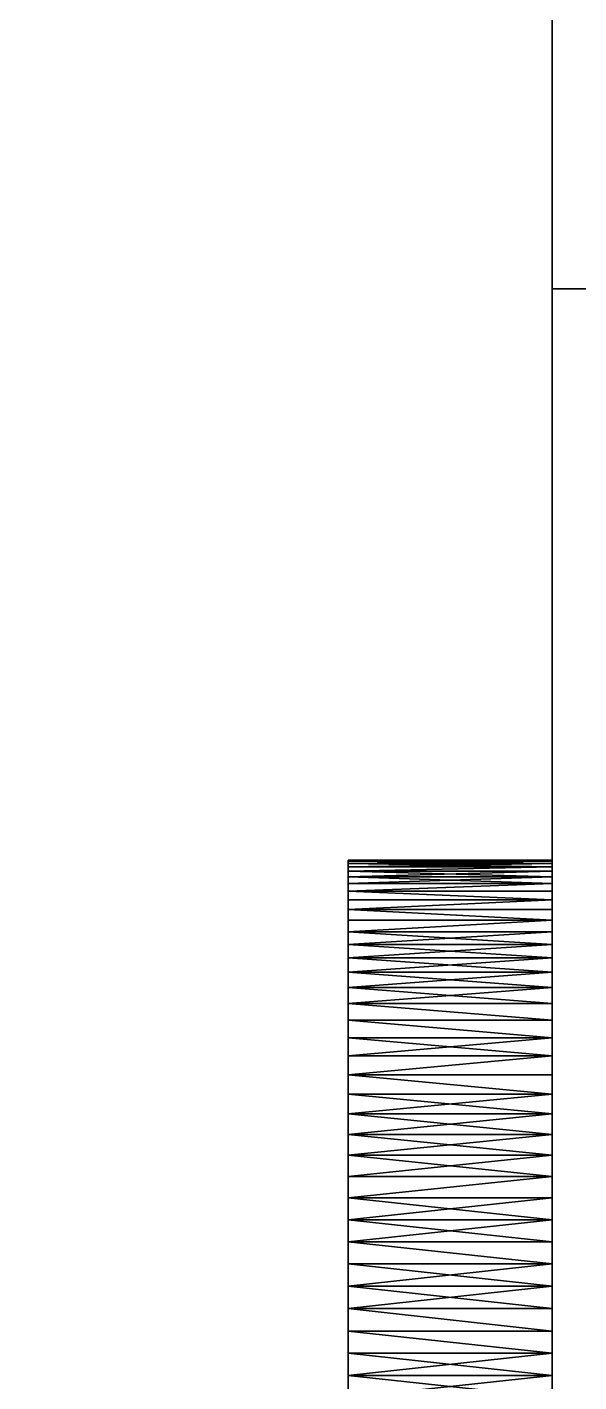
# Model space of a CAD drawing. Header units: millimetres. Extents: x 0 to 520, y -2 to 382.
# Drawn here: x 6.92 to 9.63, y 315.64 to 322.28 of the extents above; entities that cross this region are included whole.
import ezdxf

# ---------------------------------------------------------------- set-up
doc = ezdxf.new("R2010")
doc.units = ezdxf.units.MM

msp = doc.modelspace()

# ---------------------------------------------------------------- linework, layer by layer
at = {"layer": 'BRASS', "color": 52}
for points in [[(0, 380, 98), (10, 10, 98), (10, 370, 98)], [(0, 380, 98), (0, 0, 98), (10, 10, 98)], [(20.5, 20.5, 90), (0, 380, 90), (20.5, 359.5, 90)], [(0, 0, 90), (0, 380, 90), (20.5, 20.5, 90)]]:
    msp.add_3dface(points, dxfattribs=at)
at = {"layer": 'TEAK', "color": 34}
for points in [[(0, 0), (0, 380), (20, 20)], [(20, 20), (0, 380), (20, 360)], [(0, 380, 90), (0, 0, 90), (9.5, 20, 90)], [(0, 380, 90), (9.5, 20, 90), (9.5, 360, 90)], [(9.5, 360, 86), (9.5, 321, 86), (14, 321, 86)], [(20, 360, 86), (9.5, 360, 86), (14, 321, 86)], [(9.5, 321, 86), (9.5, 360, 86), (9.5, 360, 90)], [(9.5, 360, 90), (9.5, 20, 90), (9.5, 81, 86)], [(9.5, 360, 90), (9.5, 81, 86), (9.5, 179, 86)], [(9.5, 360, 90), (9.5, 179, 86), (9.5, 201, 86)], [(9.5, 360, 90), (9.5, 201, 86), (9.5, 299, 86)], [(9.5, 360, 90), (9.5, 299, 86), (9.5, 321, 86)], [(14, 321, 68.5), (14, 321, 86), (9.5, 321, 68.5)], [(9.5, 321, 68.5), (14, 321, 86), (9.5, 321, 86)], [(14, 321, 68.5), (9.5, 321, 68.5), (9.5, 299, 68.5)], [(14, 321, 68.5), (9.5, 299, 68.5), (14, 299, 68.5)], [(9.5, 317.4964, 70.3873), (9.5, 321, 68.5), (9.5, 317.5749, 70.4639)], [(9.5, 317.6495, 70.5443), (9.5, 317.5749, 70.4639), (9.5, 321, 68.5)], [(9.5, 317.4141, 70.3147), (9.5, 321, 68.5), (9.5, 317.4964, 70.3873)], [(9.5, 317.72, 70.6283), (9.5, 317.6495, 70.5443), (9.5, 321, 68.5)], [(9.5, 317.3284, 70.2463), (9.5, 321, 68.5), (9.5, 317.4141, 70.3147)], [(9.5, 317.7863, 70.7158), (9.5, 317.72, 70.6283), (9.5, 321, 68.5)], [(9.5, 317.2393, 70.1823), (9.5, 321, 68.5), (9.5, 317.3284, 70.2463)], [(9.5, 317.8481, 70.8064), (9.5, 317.7863, 70.7158), (9.5, 321, 68.5)], [(9.5, 317.1472, 70.1228), (9.5, 321, 68.5), (9.5, 317.2393, 70.1823)], [(9.5, 317.9053, 70.9), (9.5, 317.8481, 70.8064), (9.5, 321, 68.5)], [(9.5, 317.0522, 70.0679), (9.5, 321, 68.5), (9.5, 317.1472, 70.1228)], [(9.5, 317.9577, 70.9963), (9.5, 317.9053, 70.9), (9.5, 321, 68.5)], [(9.5, 316.9545, 70.0179), (9.5, 321, 68.5), (9.5, 317.0522, 70.0679)], [(9.5, 318.0053, 71.0952), (9.5, 317.9577, 70.9963), (9.5, 321, 68.5)], [(9.5, 316.8546, 69.9728), (9.5, 321, 68.5), (9.5, 316.9545, 70.0179)], [(9.5, 318.0479, 71.1962), (9.5, 318.0053, 71.0952), (9.5, 321, 68.5)], [(9.5, 316.7524, 69.9327), (9.5, 321, 68.5), (9.5, 316.8546, 69.9728)], [(9.5, 318.0854, 71.2993), (9.5, 318.0479, 71.1962), (9.5, 321, 68.5)], [(9.5, 316.6485, 69.8977), (9.5, 321, 68.5), (9.5, 316.7524, 69.9327)], [(9.5, 318.1178, 71.4042), (9.5, 318.0854, 71.2993), (9.5, 321, 68.5)], [(9.5, 316.5429, 69.868), (9.5, 321, 68.5), (9.5, 316.6485, 69.8977)], [(9.5, 318.1448, 71.5105), (9.5, 318.1178, 71.4042), (9.5, 321, 68.5)], [(9.5, 316.4359, 69.8436), (9.5, 321, 68.5), (9.5, 316.5429, 69.868)], [(9.5, 318.1666, 71.618), (9.5, 318.1448, 71.5105), (9.5, 321, 68.5)], [(9.5, 316.3279, 69.8246), (9.5, 321, 68.5), (9.5, 316.4359, 69.8436)], [(9.5, 318.1829, 71.7264), (9.5, 318.1666, 71.618), (9.5, 321, 68.5)], [(9.5, 316.219, 69.8109), (9.5, 321, 68.5), (9.5, 316.3279, 69.8246)], [(9.5, 318.1938, 71.8356), (9.5, 318.1829, 71.7264), (9.5, 321, 68.5)], [(9.5, 316.1097, 69.8027), (9.5, 321, 68.5), (9.5, 316.219, 69.8109)], [(9.5, 318.1993, 71.9452), (9.5, 318.1938, 71.8356), (9.5, 321, 68.5)], [(9.5, 316, 69.8), (9.5, 321, 68.5), (9.5, 316.1097, 69.8027)], [(9.5, 318.1993, 72.0548), (9.5, 318.1993, 71.9452), (9.5, 321, 68.5)], [(9.5, 315.8903, 69.8027), (9.5, 321, 68.5), (9.5, 316, 69.8)], [(9.5, 318.1938, 72.1644), (9.5, 318.1993, 72.0548), (9.5, 321, 68.5)], [(9.5, 315.781, 69.8109), (9.5, 321, 68.5), (9.5, 315.8903, 69.8027)], [(9.5, 318.1829, 72.2736), (9.5, 318.1938, 72.1644), (9.5, 321, 68.5)], [(9.5, 315.6721, 69.8246), (9.5, 321, 68.5), (9.5, 315.781, 69.8109)], [(9.5, 318.1666, 72.382), (9.5, 318.1829, 72.2736), (9.5, 321, 68.5)], [(9.5, 318.1448, 72.4895), (9.5, 318.1666, 72.382), (9.5, 321, 68.5)], [(9.5, 318.1178, 72.5958), (9.5, 318.1448, 72.4895), (9.5, 321, 68.5)], [(9.5, 318.0854, 72.7007), (9.5, 318.1178, 72.5958), (9.5, 321, 68.5)], [(9.5, 318.0479, 72.8038), (9.5, 318.0854, 72.7007), (9.5, 321, 68.5)], [(9.5, 321, 86), (9.5, 315.8903, 74.1973), (9.5, 316, 74.2)], [(9.5, 321, 86), (9.5, 318.0053, 72.9048), (9.5, 318.0479, 72.8038)], [(9.5, 321, 86), (9.5, 315.781, 74.1891), (9.5, 315.8903, 74.1973)], [(9.5, 321, 86), (9.5, 318.0479, 72.8038), (9.5, 321, 68.5)], [(9.5, 321, 86), (9.5, 317.9577, 73.0037), (9.5, 318.0053, 72.9048)], [(9.5, 321, 86), (9.5, 315.6721, 74.1754), (9.5, 315.781, 74.1891)], [(9.5, 321, 86), (9.5, 317.9053, 73.1), (9.5, 317.9577, 73.0037)], [(9.5, 321, 86), (9.5, 315.5641, 74.1564), (9.5, 315.6721, 74.1754)], [(9.5, 321, 86), (9.5, 317.8481, 73.1936), (9.5, 317.9053, 73.1)], [(9.5, 321, 86), (9.5, 315.4571, 74.132), (9.5, 315.5641, 74.1564)], [(9.5, 321, 86), (9.5, 317.7863, 73.2842), (9.5, 317.8481, 73.1936)], [(9.5, 321, 86), (9.5, 315.3515, 74.1023), (9.5, 315.4571, 74.132)], [(9.5, 321, 86), (9.5, 317.72, 73.3717), (9.5, 317.7863, 73.2842)], [(9.5, 321, 86), (9.5, 315.2476, 74.0673), (9.5, 315.3515, 74.1023)], [(9.5, 321, 86), (9.5, 317.6495, 73.4557), (9.5, 317.72, 73.3717)], [(9.5, 321, 86), (9.5, 315.1454, 74.0272), (9.5, 315.2476, 74.0673)], [(9.5, 321, 86), (9.5, 317.5749, 73.5361), (9.5, 317.6495, 73.4557)], [(9.5, 321, 86), (9.5, 315.0455, 73.9821), (9.5, 315.1454, 74.0272)], [(9.5, 321, 86), (9.5, 317.4964, 73.6127), (9.5, 317.5749, 73.5361)], [(9.5, 321, 86), (9.5, 317.4141, 73.6853), (9.5, 317.4964, 73.6127)], [(9.5, 321, 86), (9.5, 317.3284, 73.7537), (9.5, 317.4141, 73.6853)], [(9.5, 321, 86), (9.5, 317.2393, 73.8177), (9.5, 317.3284, 73.7537)], [(9.5, 321, 86), (9.5, 317.1472, 73.8772), (9.5, 317.2393, 73.8177)], [(9.5, 321, 86), (9.5, 317.0522, 73.9321), (9.5, 317.1472, 73.8772)], [(9.5, 321, 86), (9.5, 316.9545, 73.9821), (9.5, 317.0522, 73.9321)], [(9.5, 321, 86), (9.5, 316.8546, 74.0272), (9.5, 316.9545, 73.9821)], [(9.5, 321, 86), (9.5, 316.7524, 74.0673), (9.5, 316.8546, 74.0272)], [(9.5, 321, 86), (9.5, 316.6485, 74.1023), (9.5, 316.7524, 74.0673)], [(9.5, 321, 86), (9.5, 316.5429, 74.132), (9.5, 316.6485, 74.1023)], [(9.5, 321, 86), (9.5, 316.4359, 74.1564), (9.5, 316.5429, 74.132)], [(9.5, 321, 86), (9.5, 316.3279, 74.1754), (9.5, 316.4359, 74.1564)], [(9.5, 321, 86), (9.5, 316.219, 74.1891), (9.5, 316.3279, 74.1754)], [(9.5, 321, 86), (9.5, 316.1097, 74.1973), (9.5, 316.219, 74.1891)], [(9.5, 321, 86), (9.5, 316, 74.2), (9.5, 316.1097, 74.1973)], [(9.5, 299, 68.5), (9.5, 321, 68.5), (9.5, 315.6721, 69.8246)], [(9.5, 299, 86), (9.5, 315.0455, 73.9821), (9.5, 321, 86)], [(8.5, 318.1938, 71.8356), (9.5, 318.1993, 71.9452), (8.5, 318.1993, 71.9452)], [(9.5, 318.1938, 71.8356), (9.5, 318.1993, 71.9452), (8.5, 318.1938, 71.8356)], [(8.5, 318.1993, 71.9452), (9.5, 318.1993, 72.0548), (8.5, 318.1993, 72.0548)], [(9.5, 318.1993, 71.9452), (9.5, 318.1993, 72.0548), (8.5, 318.1993, 71.9452)], [(8.5, 318.1993, 72.0548), (9.5, 318.1938, 72.1644), (8.5, 318.1938, 72.1644)], [(9.5, 318.1993, 72.0548), (9.5, 318.1938, 72.1644), (8.5, 318.1993, 72.0548)], [(8.5, 318.1993, 72.0548), (8.5, 318.1666, 71.618), (8.5, 318.1938, 71.8356)], [(8.5, 318.1993, 72.0548), (8.5, 318.1178, 71.4042), (8.5, 318.1448, 71.5105)], [(8.5, 318.1993, 72.0548), (8.5, 318.1448, 71.5105), (8.5, 318.1666, 71.618)], [(8.5, 318.1993, 72.0548), (8.5, 318.1938, 71.8356), (8.5, 318.1993, 71.9452)], [(8.5, 318.1178, 72.5958), (8.5, 318.1178, 71.4042), (8.5, 318.1993, 72.0548)], [(8.5, 318.1178, 72.5958), (8.5, 318.1993, 72.0548), (8.5, 318.1938, 72.1644)], [(8.5, 318.1829, 71.7264), (9.5, 318.1938, 71.8356), (8.5, 318.1938, 71.8356)], [(9.5, 318.1829, 71.7264), (9.5, 318.1938, 71.8356), (8.5, 318.1829, 71.7264)], [(8.5, 318.1938, 72.1644), (9.5, 318.1829, 72.2736), (8.5, 318.1829, 72.2736)], [(9.5, 318.1938, 72.1644), (9.5, 318.1829, 72.2736), (8.5, 318.1938, 72.1644)], [(8.5, 318.1938, 71.8356), (8.5, 318.1666, 71.618), (8.5, 318.1829, 71.7264)], [(8.5, 318.1666, 72.382), (8.5, 318.1938, 72.1644), (8.5, 318.1829, 72.2736)], [(8.5, 318.1178, 72.5958), (8.5, 318.1938, 72.1644), (8.5, 318.1666, 72.382)], [(8.5, 318.1666, 71.618), (9.5, 318.1829, 71.7264), (8.5, 318.1829, 71.7264)], [(9.5, 318.1666, 71.618), (9.5, 318.1829, 71.7264), (8.5, 318.1666, 71.618)], [(8.5, 318.1829, 72.2736), (9.5, 318.1666, 72.382), (8.5, 318.1666, 72.382)], [(9.5, 318.1829, 72.2736), (9.5, 318.1666, 72.382), (8.5, 318.1829, 72.2736)], [(9.5, 318.1448, 71.5105), (9.5, 318.1666, 71.618), (8.5, 318.1448, 71.5105)], [(8.5, 318.1448, 71.5105), (9.5, 318.1666, 71.618), (8.5, 318.1666, 71.618)], [(8.5, 318.1666, 72.382), (9.5, 318.1666, 72.382), (8.5, 318.1448, 72.4895)], [(9.5, 318.1666, 72.382), (9.5, 318.1448, 72.4895), (8.5, 318.1448, 72.4895)], [(8.5, 318.1178, 72.5958), (8.5, 318.1666, 72.382), (8.5, 318.1448, 72.4895)], [(9.5, 318.1178, 71.4042), (9.5, 318.1448, 71.5105), (8.5, 318.1178, 71.4042)], [(8.5, 318.1178, 71.4042), (9.5, 318.1448, 71.5105), (8.5, 318.1448, 71.5105)], [(8.5, 318.1448, 72.4895), (9.5, 318.1178, 72.5958), (8.5, 318.1178, 72.5958)], [(9.5, 318.1448, 72.4895), (9.5, 318.1178, 72.5958), (8.5, 318.1448, 72.4895)], [(9.5, 318.0854, 71.2993), (9.5, 318.1178, 71.4042), (8.5, 318.0854, 71.2993)], [(8.5, 318.0854, 71.2993), (9.5, 318.1178, 71.4042), (8.5, 318.1178, 71.4042)], [(8.5, 318.1178, 72.5958), (9.5, 318.0854, 72.7007), (8.5, 318.0854, 72.7007)], [(9.5, 318.1178, 72.5958), (9.5, 318.0854, 72.7007), (8.5, 318.1178, 72.5958)], [(8.5, 318.1178, 71.4042), (8.5, 318.0053, 71.0952), (8.5, 318.0479, 71.1962)], [(8.5, 318.1178, 71.4042), (8.5, 318.0479, 71.1962), (8.5, 318.0854, 71.2993)], [(8.5, 318.1178, 72.5958), (8.5, 318.0053, 71.0952), (8.5, 318.1178, 71.4042)], [(8.5, 318.1178, 72.5958), (8.5, 317.9577, 70.9963), (8.5, 318.0053, 71.0952)], [(8.5, 317.72, 73.3717), (8.5, 318.1178, 72.5958), (8.5, 318.0854, 72.7007)], [(8.5, 317.4964, 73.6127), (8.5, 318.1178, 72.5958), (8.5, 317.72, 73.3717)], [(8.5, 314.4251, 73.5361), (8.5, 317.9577, 70.9963), (8.5, 318.1178, 72.5958)], [(8.5, 314.4251, 73.5361), (8.5, 318.1178, 72.5958), (8.5, 317.4964, 73.6127)], [(9.5, 318.0479, 71.1962), (9.5, 318.0854, 71.2993), (8.5, 318.0479, 71.1962)], [(8.5, 318.0479, 71.1962), (9.5, 318.0854, 71.2993), (8.5, 318.0854, 71.2993)], [(8.5, 318.0854, 72.7007), (9.5, 318.0854, 72.7007), (8.5, 318.0479, 72.8038)], [(9.5, 318.0854, 72.7007), (9.5, 318.0479, 72.8038), (8.5, 318.0479, 72.8038)], [(8.5, 317.9053, 73.1), (8.5, 318.0854, 72.7007), (8.5, 318.0479, 72.8038)], [(8.5, 317.72, 73.3717), (8.5, 318.0854, 72.7007), (8.5, 317.9053, 73.1)], [(8.5, 318.0053, 71.0952), (9.5, 318.0053, 71.0952), (8.5, 318.0479, 71.1962)], [(9.5, 318.0053, 71.0952), (9.5, 318.0479, 71.1962), (8.5, 318.0479, 71.1962)], [(8.5, 318.0479, 72.8038), (9.5, 318.0053, 72.9048), (8.5, 318.0053, 72.9048)], [(9.5, 318.0479, 72.8038), (9.5, 318.0053, 72.9048), (8.5, 318.0479, 72.8038)], [(8.5, 317.9577, 73.0037), (8.5, 318.0479, 72.8038), (8.5, 318.0053, 72.9048)], [(8.5, 317.9053, 73.1), (8.5, 318.0479, 72.8038), (8.5, 317.9577, 73.0037)], [(8.5, 317.9577, 70.9963), (9.5, 318.0053, 71.0952), (8.5, 318.0053, 71.0952)], [(9.5, 317.9577, 70.9963), (9.5, 318.0053, 71.0952), (8.5, 317.9577, 70.9963)], [(8.5, 318.0053, 72.9048), (9.5, 318.0053, 72.9048), (8.5, 317.9577, 73.0037)], [(9.5, 318.0053, 72.9048), (9.5, 317.9577, 73.0037), (8.5, 317.9577, 73.0037)], [(8.5, 317.9053, 70.9), (9.5, 317.9053, 70.9), (8.5, 317.9577, 70.9963)], [(9.5, 317.9053, 70.9), (9.5, 317.9577, 70.9963), (8.5, 317.9577, 70.9963)], [(8.5, 317.9577, 73.0037), (9.5, 317.9053, 73.1), (8.5, 317.9053, 73.1)], [(9.5, 317.9577, 73.0037), (9.5, 317.9053, 73.1), (8.5, 317.9577, 73.0037)], [(8.5, 317.9577, 70.9963), (8.5, 317.7863, 70.7158), (8.5, 317.9053, 70.9)], [(8.5, 317.9577, 70.9963), (8.5, 317.5749, 70.4639), (8.5, 317.6495, 70.5443)], [(8.5, 317.9577, 70.9963), (8.5, 317.6495, 70.5443), (8.5, 317.72, 70.6283)], [(8.5, 317.9577, 70.9963), (8.5, 317.72, 70.6283), (8.5, 317.7863, 70.7158)], [(8.5, 313.9521, 72.8038), (8.5, 317.5749, 70.4639), (8.5, 317.9577, 70.9963)], [(8.5, 314.4251, 73.5361), (8.5, 313.9521, 72.8038), (8.5, 317.9577, 70.9963)], [(8.5, 317.8481, 70.8064), (9.5, 317.9053, 70.9), (8.5, 317.9053, 70.9)], [(9.5, 317.8481, 70.8064), (9.5, 317.9053, 70.9), (8.5, 317.8481, 70.8064)], [(8.5, 317.9053, 73.1), (9.5, 317.9053, 73.1), (8.5, 317.8481, 73.1936)], [(9.5, 317.9053, 73.1), (9.5, 317.8481, 73.1936), (8.5, 317.8481, 73.1936)], [(8.5, 317.9053, 70.9), (8.5, 317.7863, 70.7158), (8.5, 317.8481, 70.8064)], [(8.5, 317.72, 73.3717), (8.5, 317.9053, 73.1), (8.5, 317.8481, 73.1936)], [(8.5, 317.7863, 70.7158), (9.5, 317.8481, 70.8064), (8.5, 317.8481, 70.8064)], [(9.5, 317.7863, 70.7158), (9.5, 317.8481, 70.8064), (8.5, 317.7863, 70.7158)], [(8.5, 317.8481, 73.1936), (9.5, 317.7863, 73.2842), (8.5, 317.7863, 73.2842)], [(9.5, 317.8481, 73.1936), (9.5, 317.7863, 73.2842), (8.5, 317.8481, 73.1936)], [(8.5, 317.72, 73.3717), (8.5, 317.8481, 73.1936), (8.5, 317.7863, 73.2842)], [(8.5, 317.72, 70.6283), (9.5, 317.7863, 70.7158), (8.5, 317.7863, 70.7158)], [(9.5, 317.72, 70.6283), (9.5, 317.7863, 70.7158), (8.5, 317.72, 70.6283)], [(8.5, 317.7863, 73.2842), (9.5, 317.72, 73.3717), (8.5, 317.72, 73.3717)], [(9.5, 317.7863, 73.2842), (9.5, 317.72, 73.3717), (8.5, 317.7863, 73.2842)], [(8.5, 317.6495, 70.5443), (9.5, 317.72, 70.6283), (8.5, 317.72, 70.6283)], [(9.5, 317.6495, 70.5443), (9.5, 317.72, 70.6283), (8.5, 317.6495, 70.5443)], [(8.5, 317.72, 73.3717), (9.5, 317.6495, 73.4557), (8.5, 317.6495, 73.4557)], [(9.5, 317.72, 73.3717), (9.5, 317.6495, 73.4557), (8.5, 317.72, 73.3717)], [(8.5, 317.4964, 73.6127), (8.5, 317.72, 73.3717), (8.5, 317.6495, 73.4557)], [(8.5, 317.5749, 70.4639), (9.5, 317.6495, 70.5443), (8.5, 317.6495, 70.5443)], [(9.5, 317.5749, 70.4639), (9.5, 317.6495, 70.5443), (8.5, 317.5749, 70.4639)], [(8.5, 317.6495, 73.4557), (9.5, 317.5749, 73.5361), (8.5, 317.5749, 73.5361)], [(9.5, 317.6495, 73.4557), (9.5, 317.5749, 73.5361), (8.5, 317.6495, 73.4557)], [(8.5, 317.4964, 73.6127), (8.5, 317.6495, 73.4557), (8.5, 317.5749, 73.5361)], [(8.5, 317.4964, 70.3873), (9.5, 317.5749, 70.4639), (8.5, 317.5749, 70.4639)], [(9.5, 317.4964, 70.3873), (9.5, 317.5749, 70.4639), (8.5, 317.4964, 70.3873)], [(8.5, 317.5749, 73.5361), (9.5, 317.4964, 73.6127), (8.5, 317.4964, 73.6127)], [(9.5, 317.5749, 73.5361), (9.5, 317.4964, 73.6127), (8.5, 317.5749, 73.5361)], [(8.5, 316.8546, 69.9728), (8.5, 317.4964, 70.3873), (8.5, 317.5749, 70.4639)], [(8.5, 313.8334, 71.618), (8.5, 316.8546, 69.9728), (8.5, 317.5749, 70.4639)], [(8.5, 313.9521, 72.8038), (8.5, 313.8334, 71.618), (8.5, 317.5749, 70.4639)], [(8.5, 317.4141, 70.3147), (9.5, 317.4141, 70.3147), (8.5, 317.4964, 70.3873)], [(9.5, 317.4141, 70.3147), (9.5, 317.4964, 70.3873), (8.5, 317.4964, 70.3873)], [(9.5, 317.4964, 73.6127), (9.5, 317.4141, 73.6853), (8.5, 317.4964, 73.6127)], [(8.5, 317.4964, 73.6127), (9.5, 317.4141, 73.6853), (8.5, 317.4141, 73.6853)], [(8.5, 316.9545, 70.0179), (8.5, 317.4141, 70.3147), (8.5, 317.4964, 70.3873)], [(8.5, 316.8546, 69.9728), (8.5, 316.9545, 70.0179), (8.5, 317.4964, 70.3873)], [(8.5, 317.2393, 73.8177), (8.5, 317.4964, 73.6127), (8.5, 317.4141, 73.6853)], [(8.5, 317.0522, 73.9321), (8.5, 317.4964, 73.6127), (8.5, 317.2393, 73.8177)], [(8.5, 316.3279, 74.1754), (8.5, 317.4964, 73.6127), (8.5, 317.0522, 73.9321)], [(8.5, 315.8903, 74.1973), (8.5, 317.4964, 73.6127), (8.5, 316.3279, 74.1754)], [(8.5, 314.4251, 73.5361), (8.5, 317.4964, 73.6127), (8.5, 315.8903, 74.1973)], [(8.5, 317.3284, 70.2463), (9.5, 317.3284, 70.2463), (8.5, 317.4141, 70.3147)], [(9.5, 317.3284, 70.2463), (9.5, 317.4141, 70.3147), (8.5, 317.4141, 70.3147)], [(9.5, 317.4141, 73.6853), (9.5, 317.3284, 73.7537), (8.5, 317.4141, 73.6853)], [(8.5, 317.4141, 73.6853), (9.5, 317.3284, 73.7537), (8.5, 317.3284, 73.7537)], [(8.5, 316.9545, 70.0179), (8.5, 317.3284, 70.2463), (8.5, 317.4141, 70.3147)], [(8.5, 317.2393, 73.8177), (8.5, 317.4141, 73.6853), (8.5, 317.3284, 73.7537)], [(8.5, 317.2393, 70.1823), (9.5, 317.3284, 70.2463), (8.5, 317.3284, 70.2463)], [(9.5, 317.2393, 70.1823), (9.5, 317.3284, 70.2463), (8.5, 317.2393, 70.1823)], [(9.5, 317.3284, 73.7537), (9.5, 317.2393, 73.8177), (8.5, 317.3284, 73.7537)], [(8.5, 317.3284, 73.7537), (9.5, 317.2393, 73.8177), (8.5, 317.2393, 73.8177)], [(8.5, 316.9545, 70.0179), (8.5, 317.2393, 70.1823), (8.5, 317.3284, 70.2463)], [(8.5, 317.1472, 70.1228), (9.5, 317.2393, 70.1823), (8.5, 317.2393, 70.1823)], [(9.5, 317.1472, 70.1228), (9.5, 317.2393, 70.1823), (8.5, 317.1472, 70.1228)], [(8.5, 317.2393, 73.8177), (9.5, 317.2393, 73.8177), (8.5, 317.1472, 73.8772)], [(9.5, 317.2393, 73.8177), (9.5, 317.1472, 73.8772), (8.5, 317.1472, 73.8772)], [(8.5, 316.9545, 70.0179), (8.5, 317.1472, 70.1228), (8.5, 317.2393, 70.1823)], [(8.5, 317.0522, 73.9321), (8.5, 317.2393, 73.8177), (8.5, 317.1472, 73.8772)], [(8.5, 317.0522, 70.0679), (9.5, 317.0522, 70.0679), (8.5, 317.1472, 70.1228)], [(9.5, 317.0522, 70.0679), (9.5, 317.1472, 70.1228), (8.5, 317.1472, 70.1228)], [(9.5, 317.1472, 73.8772), (9.5, 317.0522, 73.9321), (8.5, 317.1472, 73.8772)], [(8.5, 317.1472, 73.8772), (9.5, 317.0522, 73.9321), (8.5, 317.0522, 73.9321)], [(8.5, 316.9545, 70.0179), (8.5, 317.0522, 70.0679), (8.5, 317.1472, 70.1228)], [(9.5, 316.9545, 70.0179), (9.5, 317.0522, 70.0679), (8.5, 316.9545, 70.0179)], [(8.5, 316.9545, 70.0179), (9.5, 317.0522, 70.0679), (8.5, 317.0522, 70.0679)], [(9.5, 317.0522, 73.9321), (9.5, 316.9545, 73.9821), (8.5, 317.0522, 73.9321)], [(8.5, 317.0522, 73.9321), (9.5, 316.9545, 73.9821), (8.5, 316.9545, 73.9821)], [(8.5, 316.3279, 74.1754), (8.5, 317.0522, 73.9321), (8.5, 316.9545, 73.9821)], [(8.5, 316.8546, 69.9728), (9.5, 316.8546, 69.9728), (8.5, 316.9545, 70.0179)], [(9.5, 316.8546, 69.9728), (9.5, 316.9545, 70.0179), (8.5, 316.9545, 70.0179)], [(8.5, 316.9545, 73.9821), (9.5, 316.9545, 73.9821), (8.5, 316.8546, 74.0272)], [(9.5, 316.9545, 73.9821), (9.5, 316.8546, 74.0272), (8.5, 316.8546, 74.0272)], [(8.5, 316.5429, 74.132), (8.5, 316.9545, 73.9821), (8.5, 316.8546, 74.0272)], [(8.5, 316.3279, 74.1754), (8.5, 316.9545, 73.9821), (8.5, 316.5429, 74.132)], [(9.5, 316.7524, 69.9327), (9.5, 316.8546, 69.9728), (8.5, 316.7524, 69.9327)], [(8.5, 316.7524, 69.9327), (9.5, 316.8546, 69.9728), (8.5, 316.8546, 69.9728)], [(9.5, 316.8546, 74.0272), (9.5, 316.7524, 74.0673), (8.5, 316.8546, 74.0272)], [(8.5, 316.8546, 74.0272), (9.5, 316.7524, 74.0673), (8.5, 316.7524, 74.0673)], [(8.5, 316.5429, 74.132), (8.5, 316.8546, 74.0272), (8.5, 316.7524, 74.0673)], [(8.5, 313.8334, 71.618), (8.5, 316.7524, 69.9327), (8.5, 316.8546, 69.9728)], [(9.5, 316.6485, 69.8977), (9.5, 316.7524, 69.9327), (8.5, 316.6485, 69.8977)], [(8.5, 316.6485, 69.8977), (9.5, 316.7524, 69.9327), (8.5, 316.7524, 69.9327)], [(9.5, 316.7524, 74.0673), (9.5, 316.6485, 74.1023), (8.5, 316.7524, 74.0673)], [(8.5, 316.7524, 74.0673), (9.5, 316.6485, 74.1023), (8.5, 316.6485, 74.1023)], [(8.5, 314.6716, 70.2463), (8.5, 316.6485, 69.8977), (8.5, 316.7524, 69.9327)], [(8.5, 316.5429, 74.132), (8.5, 316.7524, 74.0673), (8.5, 316.6485, 74.1023)], [(8.5, 313.8334, 71.618), (8.5, 314.6716, 70.2463), (8.5, 316.7524, 69.9327)], [(9.5, 316.5429, 69.868), (9.5, 316.6485, 69.8977), (8.5, 316.5429, 69.868)], [(8.5, 316.5429, 69.868), (9.5, 316.6485, 69.8977), (8.5, 316.6485, 69.8977)], [(8.5, 316.6485, 74.1023), (9.5, 316.6485, 74.1023), (8.5, 316.5429, 74.132)], [(9.5, 316.6485, 74.1023), (9.5, 316.5429, 74.132), (8.5, 316.5429, 74.132)], [(8.5, 315.6721, 69.8246), (8.5, 316.5429, 69.868), (8.5, 316.6485, 69.8977)], [(8.5, 314.6716, 70.2463), (8.5, 315.6721, 69.8246), (8.5, 316.6485, 69.8977)], [(9.5, 316.4359, 69.8436), (9.5, 316.5429, 69.868), (8.5, 316.4359, 69.8436)], [(8.5, 316.4359, 69.8436), (9.5, 316.5429, 69.868), (8.5, 316.5429, 69.868)], [(9.5, 316.5429, 74.132), (9.5, 316.4359, 74.1564), (8.5, 316.5429, 74.132)], [(8.5, 316.5429, 74.132), (9.5, 316.4359, 74.1564), (8.5, 316.4359, 74.1564)], [(8.5, 316.3279, 69.8246), (8.5, 316.4359, 69.8436), (8.5, 316.5429, 69.868)], [(8.5, 315.6721, 69.8246), (8.5, 316.3279, 69.8246), (8.5, 316.5429, 69.868)], [(8.5, 316.3279, 74.1754), (8.5, 316.5429, 74.132), (8.5, 316.4359, 74.1564)], [(9.5, 316.3279, 69.8246), (9.5, 316.4359, 69.8436), (8.5, 316.3279, 69.8246)], [(8.5, 316.3279, 69.8246), (9.5, 316.4359, 69.8436), (8.5, 316.4359, 69.8436)], [(9.5, 316.4359, 74.1564), (9.5, 316.3279, 74.1754), (8.5, 316.4359, 74.1564)], [(8.5, 316.4359, 74.1564), (9.5, 316.3279, 74.1754), (8.5, 316.3279, 74.1754)], [(8.5, 316.219, 69.8109), (9.5, 316.219, 69.8109), (8.5, 316.3279, 69.8246)], [(9.5, 316.219, 69.8109), (9.5, 316.3279, 69.8246), (8.5, 316.3279, 69.8246)], [(8.5, 316.3279, 74.1754), (9.5, 316.219, 74.1891), (8.5, 316.219, 74.1891)], [(9.5, 316.3279, 74.1754), (9.5, 316.219, 74.1891), (8.5, 316.3279, 74.1754)], [(8.5, 315.6721, 69.8246), (8.5, 316.219, 69.8109), (8.5, 316.3279, 69.8246)], [(8.5, 316, 74.2), (8.5, 316.3279, 74.1754), (8.5, 316.219, 74.1891)], [(8.5, 315.8903, 74.1973), (8.5, 316.3279, 74.1754), (8.5, 316, 74.2)], [(9.5, 316.1097, 69.8027), (9.5, 316.219, 69.8109), (8.5, 316.1097, 69.8027)], [(8.5, 316.1097, 69.8027), (9.5, 316.219, 69.8109), (8.5, 316.219, 69.8109)], [(9.5, 316.219, 74.1891), (9.5, 316.1097, 74.1973), (8.5, 316.219, 74.1891)], [(8.5, 316.219, 74.1891), (9.5, 316.1097, 74.1973), (8.5, 316.1097, 74.1973)], [(8.5, 315.781, 69.8109), (8.5, 316.1097, 69.8027), (8.5, 316.219, 69.8109)], [(8.5, 315.6721, 69.8246), (8.5, 315.781, 69.8109), (8.5, 316.219, 69.8109)], [(8.5, 316, 74.2), (8.5, 316.219, 74.1891), (8.5, 316.1097, 74.1973)], [(9.5, 316, 69.8), (9.5, 316.1097, 69.8027), (8.5, 316, 69.8)], [(8.5, 316, 69.8), (9.5, 316.1097, 69.8027), (8.5, 316.1097, 69.8027)], [(8.5, 316.1097, 74.1973), (9.5, 316, 74.2), (8.5, 316, 74.2)], [(9.5, 316.1097, 74.1973), (9.5, 316, 74.2), (8.5, 316.1097, 74.1973)], [(8.5, 315.781, 69.8109), (8.5, 316, 69.8), (8.5, 316.1097, 69.8027)], [(9.5, 316, 74.2), (9.5, 315.8903, 74.1973), (8.5, 316, 74.2)], [(8.5, 316, 74.2), (9.5, 315.8903, 74.1973), (8.5, 315.8903, 74.1973)], [(8.5, 315.8903, 69.8027), (9.5, 315.8903, 69.8027), (8.5, 316, 69.8)], [(9.5, 315.8903, 69.8027), (9.5, 316, 69.8), (8.5, 316, 69.8)], [(8.5, 315.781, 69.8109), (8.5, 315.8903, 69.8027), (8.5, 316, 69.8)], [(8.5, 315.8903, 74.1973), (9.5, 315.781, 74.1891), (8.5, 315.781, 74.1891)], [(9.5, 315.8903, 74.1973), (9.5, 315.781, 74.1891), (8.5, 315.8903, 74.1973)], [(8.5, 315.781, 69.8109), (9.5, 315.781, 69.8109), (8.5, 315.8903, 69.8027)], [(9.5, 315.781, 69.8109), (9.5, 315.8903, 69.8027), (8.5, 315.8903, 69.8027)], [(8.5, 315.6721, 74.1754), (8.5, 315.8903, 74.1973), (8.5, 315.781, 74.1891)], [(8.5, 315.3515, 74.1023), (8.5, 315.8903, 74.1973), (8.5, 315.6721, 74.1754)], [(8.5, 314.4251, 73.5361), (8.5, 315.8903, 74.1973), (8.5, 315.3515, 74.1023)], [(8.5, 315.781, 74.1891), (9.5, 315.6721, 74.1754), (8.5, 315.6721, 74.1754)], [(9.5, 315.781, 74.1891), (9.5, 315.6721, 74.1754), (8.5, 315.781, 74.1891)], [(8.5, 315.6721, 69.8246), (9.5, 315.781, 69.8109), (8.5, 315.781, 69.8109)], [(9.5, 315.6721, 69.8246), (9.5, 315.781, 69.8109), (8.5, 315.6721, 69.8246)], [(8.5, 315.6721, 74.1754), (9.5, 315.5641, 74.1564), (8.5, 315.5641, 74.1564)], [(9.5, 315.6721, 74.1754), (9.5, 315.5641, 74.1564), (8.5, 315.6721, 74.1754)], [(8.5, 315.5641, 69.8436), (9.5, 315.6721, 69.8246), (8.5, 315.6721, 69.8246)], [(9.5, 315.5641, 69.8436), (9.5, 315.6721, 69.8246), (8.5, 315.5641, 69.8436)], [(8.5, 315.0455, 70.0179), (8.5, 315.5641, 69.8436), (8.5, 315.6721, 69.8246)], [(8.5, 314.6716, 70.2463), (8.5, 315.0455, 70.0179), (8.5, 315.6721, 69.8246)], [(8.5, 315.4571, 74.132), (8.5, 315.6721, 74.1754), (8.5, 315.5641, 74.1564)], [(8.5, 315.3515, 74.1023), (8.5, 315.6721, 74.1754), (8.5, 315.4571, 74.132)], [(9.5, 304.3279, 69.8246), (9.5, 315.6721, 69.8246), (9.5, 315.5641, 69.8436)], [(9.5, 299, 68.5), (9.5, 315.6721, 69.8246), (9.5, 304.3279, 69.8246)]]:
    msp.add_3dface(points, dxfattribs=at)

doc.saveas('drawing.dxf')
